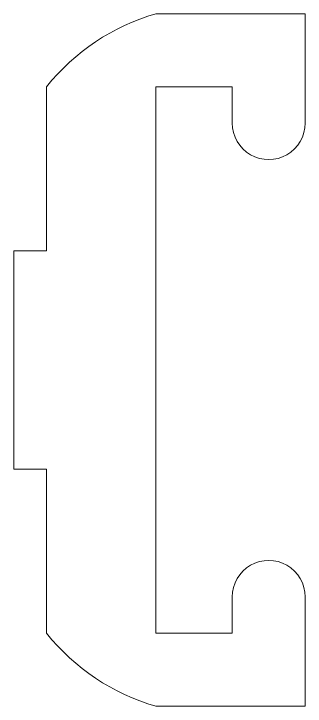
# Model space of a CAD drawing. Header units: millimetres. Extents: x -265 to 308, y -361 to 246.
# Drawn here: x 140.3 to 180.3, y -199.2 to -104.2 of the extents above; entities that cross this region are included whole.
import ezdxf

# ---------------------------------------------------------------- set-up
doc = ezdxf.new("R2010")
doc.units = ezdxf.units.MM
doc.header["$MEASUREMENT"] = 0
doc.layers.add('Layer 1', color=7, linetype='Continuous')

msp = doc.modelspace()

# ---------------------------------------------------------------- linework, layer by layer
at = {"layer": 'Layer 1', "lineweight": 9}
msp.add_open_spline([(180.3479, -104.1581), (180.3479, -104.1581), (180.3479, -119.1581), (180.3479, -119.1581), (180.3479, -119.1581), (180.3479, -119.1581), (180.3479, -119.1581), (180.3479, -119.1581), (180.3479, -119.1581), (180.3479, -120.9445), (179.3949, -122.5951), (177.8479, -123.4883), (177.8479, -123.4883), (176.3009, -124.3814), (174.3949, -124.3814), (172.8479, -123.4883), (172.8479, -123.4883), (171.3009, -122.5951), (170.3479, -120.9445), (170.3479, -119.1581), (170.3479, -119.1581), (170.3479, -119.1581), (170.3479, -119.1581), (170.3479, -119.1581), (170.3479, -119.1581), (170.3479, -119.1581), (170.3479, -114.1581), (170.3479, -114.1581), (170.3479, -114.1581), (170.3479, -114.1581), (159.8479, -114.1581), (159.8479, -114.1581), (159.8479, -114.1581), (159.8479, -114.1581), (159.8479, -189.1581), (159.8479, -189.1581), (159.8479, -189.1581), (159.8479, -189.1581), (170.3479, -189.1581), (170.3479, -189.1581), (170.3479, -189.1581), (170.3479, -189.1581), (170.3479, -184.1581), (170.3479, -184.1581), (170.3479, -184.1581), (170.3479, -184.1581), (170.3479, -184.1581), (170.3479, -184.1581), (170.3479, -184.1581), (170.3479, -182.3718), (171.3009, -180.7212), (172.8479, -179.828), (172.8479, -179.828), (174.3949, -178.9348), (176.3009, -178.9348), (177.8479, -179.828), (177.8479, -179.828), (179.3949, -180.7212), (180.3479, -182.3718), (180.3479, -184.1581), (180.3479, -184.1581), (180.3479, -184.1581), (180.3479, -184.1581), (180.3479, -184.1581), (180.3479, -184.1581), (180.3479, -184.1581), (180.3479, -199.1581), (180.3479, -199.1581), (180.3479, -199.1581), (180.3479, -199.1581), (159.8479, -199.1581), (159.8479, -199.1581), (159.8479, -199.1581), (159.8479, -199.1581), (159.8479, -199.1581), (159.8479, -199.1581), (159.8479, -199.1581), (153.9329, -197.4618), (148.6894, -193.9652), (144.8479, -189.1581), (144.8479, -189.1581), (144.8479, -189.1581), (144.8479, -189.1581), (144.8479, -189.1581), (144.8479, -189.1581), (144.8479, -189.1581), (144.8479, -166.6581), (144.8479, -166.6581), (144.8479, -166.6581), (144.8479, -166.6581), (140.3479, -166.6581), (140.3479, -166.6581), (140.3479, -166.6581), (140.3479, -166.6581), (140.3479, -136.6581), (140.3479, -136.6581), (140.3479, -136.6581), (140.3479, -136.6581), (144.8479, -136.6581), (144.8479, -136.6581), (144.8479, -136.6581), (144.8479, -136.6581), (144.8479, -114.1581), (144.8479, -114.1581), (144.8479, -114.1581), (144.8479, -114.1581), (144.8479, -114.1581), (144.8479, -114.1581), (144.8479, -114.1581), (148.6887, -109.3506), (153.9331, -105.8552), (159.8479, -104.1581), (159.8479, -104.1581), (159.8479, -104.1581), (159.8479, -104.1581), (159.8479, -104.1581), (159.8479, -104.1581), (159.8479, -104.1581), (180.3479, -104.1581), (180.3479, -104.1581)], degree=3, knots=[0, 0, 0, 0, 0.0322581, 0.0322581, 0.0322581, 0.0322581, 0.0645161, 0.0645161, 0.0645161, 0.0645161, 0.0967742, 0.0967742, 0.0967742, 0.0967742, 0.1290323, 0.1290323, 0.1290323, 0.1290323, 0.1612903, 0.1612903, 0.1612903, 0.1612903, 0.1935484, 0.1935484, 0.1935484, 0.1935484, 0.2258065, 0.2258065, 0.2258065, 0.2258065, 0.2580645, 0.2580645, 0.2580645, 0.2580645, 0.2903226, 0.2903226, 0.2903226, 0.2903226, 0.3225806, 0.3225806, 0.3225806, 0.3225806, 0.3548387, 0.3548387, 0.3548387, 0.3548387, 0.3870968, 0.3870968, 0.3870968, 0.3870968, 0.4193548, 0.4193548, 0.4193548, 0.4193548, 0.4516129, 0.4516129, 0.4516129, 0.4516129, 0.483871, 0.483871, 0.483871, 0.483871, 0.516129, 0.516129, 0.516129, 0.516129, 0.5483871, 0.5483871, 0.5483871, 0.5483871, 0.5806452, 0.5806452, 0.5806452, 0.5806452, 0.6129032, 0.6129032, 0.6129032, 0.6129032, 0.6451613, 0.6451613, 0.6451613, 0.6451613, 0.6774194, 0.6774194, 0.6774194, 0.6774194, 0.7096774, 0.7096774, 0.7096774, 0.7096774, 0.7419355, 0.7419355, 0.7419355, 0.7419355, 0.7741935, 0.7741935, 0.7741935, 0.7741935, 0.8064516, 0.8064516, 0.8064516, 0.8064516, 0.8387097, 0.8387097, 0.8387097, 0.8387097, 0.8709677, 0.8709677, 0.8709677, 0.8709677, 0.9032258, 0.9032258, 0.9032258, 0.9032258, 0.9354839, 0.9354839, 0.9354839, 0.9354839, 1, 1, 1, 1], dxfattribs=at)

doc.saveas('drawing.dxf')
